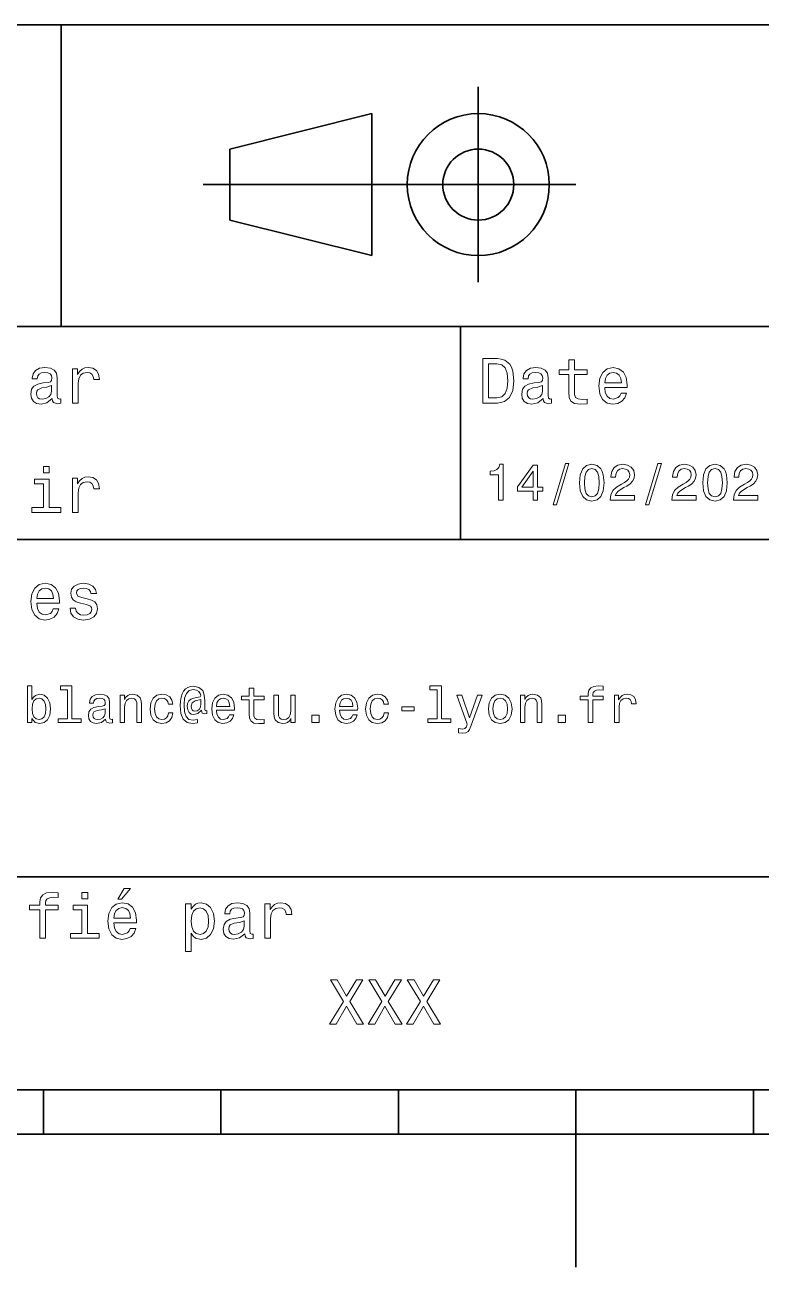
# Model space of a CAD drawing. Extents: x 0 to 297, y 0 to 210.
# Drawn here: x 117.5 to 158.9, y 0 to 70 of the extents above; entities that cross this region are included whole.
import ezdxf

# ---------------------------------------------------------------- set-up
doc = ezdxf.new("R2010")
doc.units = 0

msp = doc.modelspace()

# ---------------------------------------------------------------- linework, layer by layer
at = {"color": 7, "lineweight": 35}
for p, q in [((97, 70), (287, 70)), ((127.5, 61), (148.5, 61)), ((97, 53), (162, 53)), ((97, 41), (162, 41)), ((97, 22), (162, 22)), ((10, 10), (287, 10)), ((97, 10), (287, 10)), ((98.5, 7.5), (198.5, 7.5))]:
    msp.add_line(p, q, dxfattribs=at)
at = {"color": 7, "lineweight": 35, "ltscale": 0.425}
msp.add_line((119.5, 53), (119.5, 70), dxfattribs=at)
at = {"color": 7, "lineweight": 35, "ltscale": 0.275}
msp.add_line((143, 55.5), (143, 66.5), dxfattribs=at)
at = {"color": 7, "lineweight": 35, "ltscale": 0.206155}
for p, q in [((129, 63), (137, 65)), ((137, 57), (129, 59))]:
    msp.add_line(p, q, dxfattribs=at)
at = {"color": 7, "lineweight": 35, "ltscale": 0.2}
msp.add_line((137, 65), (137, 57), dxfattribs=at)
at = {"color": 7, "lineweight": 35, "ltscale": 0.1}
msp.add_line((129, 59), (129, 63), dxfattribs=at)
at = {"color": 7, "lineweight": 35, "ltscale": 0.3}
msp.add_line((142, 41), (142, 53), dxfattribs=at)
at = {"color": 7, "lineweight": 35, "ltscale": 0.0625}
for p, q in [((118.5, 10), (118.5, 7.5)), ((128.5, 10), (128.5, 7.5)), ((138.5, 10), (138.5, 7.5)), ((158.5, 10), (158.5, 7.5))]:
    msp.add_line(p, q, dxfattribs=at)
at = {"color": 7, "lineweight": 35, "ltscale": 0.25}
msp.add_line((148.5, 10), (148.5, 0), dxfattribs=at)
at = {"color": 7, "lineweight": 13}
for points in [[(144.080688, 51.190563), (143.248566, 51.190563), (143.248566, 48.690563), (144.080688, 48.690563), (144.473343, 48.769814), (144.765137, 49.011169), (144.945251, 49.40382), (145.010086, 49.940563), (144.952454, 50.488113), (144.880402, 50.70425), (144.779541, 50.877163), (144.487747, 51.111313), (144.296829, 51.168949)], [(148.100861, 50.289986), (148.100861, 49.320965), (148.122482, 49.007565), (148.223343, 48.791428), (148.425079, 48.665348), (148.767288, 48.62212), (149.141937, 48.640129), (149.141937, 48.913906), (148.868149, 48.892292), (148.619598, 48.921112), (148.486313, 49.011169), (148.42868, 49.162464), (148.417862, 49.375), (148.417862, 50.289986), (149.141937, 50.289986), (149.141937, 50.560158), (148.417862, 50.560158), (148.417862, 51.125721), (148.100861, 51.125721), (148.100861, 50.560158), (147.553314, 50.560158), (147.553314, 50.289986)], [(119.005043, 48.942726), (119.005043, 48.931919), (119.023056, 48.809441), (119.077087, 48.722984), (119.304031, 48.654541), (119.480545, 48.683357), (119.480545, 48.928314), (119.4049, 48.917507), (119.304031, 48.96434), (119.286026, 49.108429), (119.286026, 50.109871), (119.242798, 50.365635), (119.116714, 50.54575), (118.896973, 50.65382), (118.587173, 50.693443), (118.284584, 50.650219), (118.061241, 50.52774), (117.920746, 50.336815), (117.873917, 50.084656), (117.873917, 50.063042), (118.158501, 50.063042), (118.183716, 50.21434), (118.26297, 50.322407), (118.392654, 50.387249), (118.57637, 50.412464), (118.752884, 50.394455), (118.878967, 50.34042), (118.954613, 50.246758), (118.979828, 50.117077), (118.965416, 49.965778), (118.907784, 49.890129), (118.763687, 49.854107), (118.493515, 49.825291), (118.183716, 49.760448), (117.963974, 49.645176), (117.834297, 49.465057), (117.79467, 49.19849), (117.830688, 48.960735), (117.942368, 48.784222), (118.122482, 48.67255), (118.37104, 48.632927), (118.706055, 48.708576)], [(120.143372, 48.690563), (120.460373, 48.690563), (120.460373, 49.796471), (120.492798, 50.063042), (120.590057, 50.253963), (120.748558, 50.369236), (120.961098, 50.408863), (121.119598, 50.383648), (121.238472, 50.3116), (121.310516, 50.189121), (121.335739, 50.023415), (121.656342, 50.023415), (121.613113, 50.315205), (121.49424, 50.524136), (121.296112, 50.650219), (121.02594, 50.693443), (120.842224, 50.664627), (120.683716, 50.592579), (120.543228, 50.4701), (120.431557, 50.304398), (120.431557, 50.625), (120.143372, 50.625)], [(144.055481, 50.891571), (144.329254, 50.837536), (144.516571, 50.671829), (144.628235, 50.376442), (144.664261, 49.940563), (144.624634, 49.519093), (144.51297, 49.223705), (144.322052, 49.047192), (144.055481, 48.989555), (143.583572, 48.989555), (143.583572, 50.891571)], [(146.656342, 48.942726), (146.656342, 48.931919), (146.674347, 48.809441), (146.728394, 48.722984), (146.955338, 48.654541), (147.131851, 48.683357), (147.131851, 48.928314), (147.056198, 48.917507), (146.955338, 48.96434), (146.937317, 49.108429), (146.937317, 50.109871), (146.894089, 50.365635), (146.768005, 50.54575), (146.548264, 50.65382), (146.23848, 50.693443), (145.935883, 50.650219), (145.71254, 50.52774), (145.572052, 50.336815), (145.525223, 50.084656), (145.525223, 50.063042), (145.809799, 50.063042), (145.835022, 50.21434), (145.914261, 50.322407), (146.043945, 50.387249), (146.227661, 50.412464), (146.404175, 50.394455), (146.530258, 50.34042), (146.605911, 50.246758), (146.631119, 50.117077), (146.616714, 49.965778), (146.559082, 49.890129), (146.414978, 49.854107), (146.144806, 49.825291), (145.835022, 49.760448), (145.61528, 49.645176), (145.485596, 49.465057), (145.445969, 49.19849), (145.481995, 48.960735), (145.593658, 48.784222), (145.773773, 48.67255), (146.022339, 48.632927), (146.357346, 48.708576)], [(150.121765, 49.565922), (151.389771, 49.565922), (151.393372, 49.713619), (151.335739, 50.127884), (151.177231, 50.437683), (150.925079, 50.625), (150.590057, 50.693443), (150.262253, 50.621399), (150.010086, 50.41967), (149.847977, 50.091862), (149.790344, 49.659584), (149.844376, 49.216499), (150.006485, 48.892292), (150.255051, 48.690563), (150.579254, 48.62212), (150.860229, 48.668949), (151.090775, 48.791428), (151.260086, 48.98595), (151.357346, 49.245319), (151.043945, 49.245319), (150.979111, 49.101227), (150.885452, 48.993156), (150.618881, 48.9067), (150.413544, 48.946327), (150.258652, 49.072407), (150.157776, 49.27774), (150.121765, 49.555115)], [(150.121765, 49.832493), (150.161377, 50.081055), (150.258652, 50.264771), (150.406342, 50.376442), (150.600861, 50.416069), (150.791794, 50.376442), (150.939484, 50.264771), (151.029541, 50.081055), (151.061966, 49.832493)], [(118.969025, 49.367798), (118.925797, 49.180477), (118.810516, 49.036385), (118.637611, 48.942726), (118.425072, 48.910305), (118.288185, 48.928314), (118.190926, 48.98595), (118.129684, 49.086815), (118.111671, 49.227306), (118.126083, 49.353386), (118.183716, 49.443443), (118.414268, 49.544312), (118.706055, 49.587536), (118.969025, 49.673992)], [(146.620316, 49.367798), (146.577087, 49.180477), (146.461823, 49.036385), (146.28891, 48.942726), (146.07637, 48.910305), (145.939484, 48.928314), (145.842224, 48.98595), (145.780975, 49.086815), (145.76297, 49.227306), (145.777374, 49.353386), (145.835022, 49.443443), (146.065567, 49.544312), (146.357346, 49.587536), (146.620316, 49.673992)], [(118.835739, 45.117435), (118.500717, 45.117435), (118.500717, 44.757202), (118.835739, 44.757202)], [(144.14122, 43.224785), (144.403458, 43.224785), (144.403458, 45.239193), (144.207504, 45.239193), (144.155624, 45.0634), (144.05188, 44.945248), (143.893372, 44.876083), (143.674362, 44.853027), (143.674362, 44.648415), (144.14122, 44.648415)], [(146.086456, 43.224785), (146.345825, 43.224785), (146.345825, 43.720463), (146.631134, 43.720463), (146.631134, 43.951008), (146.345825, 43.951008), (146.345825, 45.181557), (146.083572, 45.181557), (145.207504, 43.974064), (145.207504, 43.720463), (146.086456, 43.720463)], [(145.44957, 43.951008), (146.086456, 44.847263), (146.086456, 43.951008)], [(147.213257, 42.956772), (147.412109, 42.956772), (148.109512, 45.279541), (147.907791, 45.279541)], [(148.703171, 44.201729), (148.746399, 43.749279), (148.881851, 43.426514), (149.097992, 43.230549), (149.397705, 43.167149), (149.694534, 43.230549), (149.910675, 43.426514), (150.043228, 43.749279), (150.08934, 44.201729), (150.043228, 44.651299), (149.98848, 44.829971), (149.910675, 44.976948), (149.694534, 45.172913), (149.397705, 45.239193), (149.097992, 45.172913), (148.881851, 44.974064), (148.746399, 44.651299)], [(148.979828, 44.201729), (149.002884, 44.550434), (149.074936, 44.801155), (149.20462, 44.948128), (149.397705, 45), (149.587906, 44.948128), (149.71759, 44.801155), (149.789627, 44.550434), (149.812683, 44.201729), (149.789627, 43.850143), (149.71759, 43.599426), (149.587906, 43.45245), (149.397705, 43.403458), (149.20462, 43.45245), (149.074936, 43.599426), (149.002884, 43.850143)], [(150.429398, 43.224785), (151.804047, 43.224785), (151.804047, 43.472622), (150.71759, 43.472622), (150.778107, 43.60807), (150.881851, 43.720463), (151.201736, 43.925072), (151.371765, 44.011528), (151.561966, 44.135448), (151.697418, 44.279541), (151.775223, 44.44957), (151.804047, 44.642651), (151.755051, 44.884727), (151.619598, 45.074928), (151.412109, 45.195965), (151.144104, 45.239193), (150.867447, 45.190201), (150.657059, 45.054756), (150.521622, 44.838619), (150.47551, 44.553314), (150.47551, 44.51297), (150.737762, 44.51297), (150.737762, 44.536022), (150.763687, 44.731991), (150.841507, 44.876083), (150.965424, 44.9683), (151.129684, 45), (151.296829, 44.971184), (151.420746, 44.899136), (151.50145, 44.786743), (151.530258, 44.645535), (151.510086, 44.51297), (151.455338, 44.400578), (151.363113, 44.302593), (151.236313, 44.216141), (151.066284, 44.12392), (150.783859, 43.945248), (150.585022, 43.755043), (150.466858, 43.524498), (150.429398, 43.233429)], [(152.417877, 42.956772), (152.616714, 42.956772), (153.314133, 45.279541), (153.112396, 45.279541)], [(153.899139, 43.224785), (155.273773, 43.224785), (155.273773, 43.472622), (154.187317, 43.472622), (154.247849, 43.60807), (154.351593, 43.720463), (154.671478, 43.925072), (154.841507, 44.011528), (155.031708, 44.135448), (155.167145, 44.279541), (155.244965, 44.44957), (155.273773, 44.642651), (155.224792, 44.884727), (155.08934, 45.074928), (154.881851, 45.195965), (154.613831, 45.239193), (154.337173, 45.190201), (154.126801, 45.054756), (153.991364, 44.838619), (153.945251, 44.553314), (153.945251, 44.51297), (154.207504, 44.51297), (154.207504, 44.536022), (154.233429, 44.731991), (154.311249, 44.876083), (154.435165, 44.9683), (154.599426, 45), (154.766571, 44.971184), (154.890488, 44.899136), (154.971191, 44.786743), (155, 44.645535), (154.979828, 44.51297), (154.925079, 44.400578), (154.832855, 44.302593), (154.706055, 44.216141), (154.536026, 44.12392), (154.253601, 43.945248), (154.054764, 43.755043), (153.9366, 43.524498), (153.899139, 43.233429)], [(155.642654, 44.201729), (155.685883, 43.749279), (155.821335, 43.426514), (156.037476, 43.230549), (156.337173, 43.167149), (156.634003, 43.230549), (156.850143, 43.426514), (156.982712, 43.749279), (157.028824, 44.201729), (156.982712, 44.651299), (156.927963, 44.829971), (156.850143, 44.976948), (156.634003, 45.172913), (156.337173, 45.239193), (156.037476, 45.172913), (155.821335, 44.974064), (155.685883, 44.651299)], [(155.919312, 44.201729), (155.942368, 44.550434), (156.01442, 44.801155), (156.144104, 44.948128), (156.337173, 45), (156.527374, 44.948128), (156.657059, 44.801155), (156.729111, 44.550434), (156.752167, 44.201729), (156.729111, 43.850143), (156.657059, 43.599426), (156.527374, 43.45245), (156.337173, 43.403458), (156.144104, 43.45245), (156.01442, 43.599426), (155.942368, 43.850143)], [(157.368881, 43.224785), (158.743515, 43.224785), (158.743515, 43.472622), (157.657059, 43.472622), (157.71759, 43.60807), (157.821335, 43.720463), (158.14122, 43.925072), (158.311249, 44.011528), (158.50145, 44.135448), (158.636887, 44.279541), (158.714706, 44.44957), (158.743515, 44.642651), (158.694534, 44.884727), (158.559082, 45.074928), (158.351593, 45.195965), (158.083572, 45.239193), (157.806915, 45.190201), (157.596542, 45.054756), (157.461105, 44.838619), (157.414993, 44.553314), (157.414993, 44.51297), (157.677231, 44.51297), (157.677231, 44.536022), (157.703171, 44.731991), (157.780991, 44.876083), (157.904907, 44.9683), (158.069168, 45), (158.236313, 44.971184), (158.360229, 44.899136), (158.440918, 44.786743), (158.469742, 44.645535), (158.44957, 44.51297), (158.394821, 44.400578), (158.302597, 44.302593), (158.175797, 44.216141), (158.005768, 44.12392), (157.723343, 43.945248), (157.524506, 43.755043), (157.406342, 43.524498), (157.368881, 43.233429)], [(118.824928, 42.79755), (118.824928, 44.400574), (118.010803, 44.400574), (118.010803, 44.130402), (118.507927, 44.130402), (118.507927, 42.79755), (117.859512, 42.79755), (117.859512, 42.530979), (119.480545, 42.530979), (119.480545, 42.79755)], [(120.143372, 42.530979), (120.460373, 42.530979), (120.460373, 43.636887), (120.492798, 43.903458), (120.590057, 44.094379), (120.748558, 44.209652), (120.961098, 44.249279), (121.119598, 44.224064), (121.238472, 44.152016), (121.310516, 44.029537), (121.335739, 43.863831), (121.656342, 43.863831), (121.613113, 44.155621), (121.49424, 44.364552), (121.296112, 44.490635), (121.02594, 44.533859), (120.842224, 44.505043), (120.683716, 44.432995), (120.543228, 44.310516), (120.431557, 44.144814), (120.431557, 44.465416), (120.143372, 44.465416)], [(118.133286, 37.406338), (119.401299, 37.406338), (119.4049, 37.554035), (119.34726, 37.9683), (119.188766, 38.278099), (118.9366, 38.465416), (118.601585, 38.533859), (118.273773, 38.461815), (118.021614, 38.260086), (117.859512, 37.932278), (117.801872, 37.5), (117.855911, 37.056915), (118.018013, 36.732708), (118.266571, 36.530979), (118.590775, 36.462536), (118.871758, 36.509365), (119.10231, 36.631844), (119.271614, 36.826366), (119.368881, 37.085735), (119.055481, 37.085735), (118.990631, 36.941643), (118.896973, 36.833572), (118.630402, 36.747116), (118.425072, 36.786743), (118.270172, 36.912823), (118.169312, 37.118156), (118.133286, 37.395531)], [(120.971901, 37.658501), (120.66571, 37.730545), (120.438766, 37.8134), (120.363113, 37.982708), (120.384727, 38.101585), (120.460373, 38.188038), (120.582855, 38.242073), (120.759369, 38.263687), (120.92868, 38.242073), (121.061966, 38.177231), (121.148415, 38.079971), (121.184441, 37.950287), (121.49424, 37.950287), (121.49424, 37.957493), (121.440201, 38.191643), (121.292511, 38.375359), (121.061966, 38.490635), (120.759369, 38.533859), (120.453171, 38.490635), (120.229828, 38.371758), (120.08934, 38.195244), (120.046112, 37.971901), (120.078529, 37.755764), (120.179398, 37.604465), (120.3451, 37.496399), (120.586456, 37.42075), (120.939484, 37.334293), (121.155624, 37.244236), (121.213257, 37.172188), (121.234871, 37.064121), (121.202454, 36.930836), (121.115997, 36.829971), (120.97551, 36.765129), (120.788185, 36.743515), (120.590057, 36.765129), (120.445969, 36.840778), (120.348709, 36.963257), (120.309082, 37.132565), (120.002884, 37.132565), (120.053314, 36.844379), (120.201012, 36.635445), (120.435158, 36.509365), (120.759369, 36.462536), (121.097984, 36.509365), (121.346542, 36.635445), (121.497841, 36.837173), (121.551872, 37.100143), (121.512253, 37.327087), (121.400574, 37.481987), (121.216858, 37.582851)], [(118.133286, 37.672909), (118.172913, 37.921471), (118.270172, 38.105186), (118.41787, 38.216858), (118.612396, 38.256485), (118.803314, 38.216858), (118.951012, 38.105186), (119.041069, 37.921471), (119.073486, 37.672909)], [(117.858788, 30.919308), (118.046112, 30.697405), (118.302589, 30.62536), (118.544662, 30.680115), (118.737747, 30.844379), (118.858788, 31.106628), (118.9049, 31.45533), (118.858788, 31.804033), (118.734871, 32.0634), (118.544662, 32.224785), (118.302589, 32.282421), (118.048988, 32.207493), (117.945244, 32.115273), (117.858788, 31.991354), (117.858788, 32.749279), (117.605186, 32.749279), (117.605186, 30.680115), (117.858788, 30.680115)], [(119.858788, 32.536022), (119.858788, 30.893372), (119.337173, 30.893372), (119.337173, 30.680115), (120.631119, 30.680115), (120.631119, 30.893372), (120.112389, 30.893372), (120.112389, 32.749279), (119.46109, 32.749279), (119.46109, 32.536022)], [(122.008644, 30.881844), (122.008644, 30.873198), (122.023056, 30.775215), (122.066284, 30.706051), (122.247841, 30.651297), (122.389046, 30.674351), (122.389046, 30.870316), (122.328529, 30.861671), (122.247841, 30.899136), (122.233429, 31.014408), (122.233429, 31.815561), (122.198845, 32.020172), (122.097984, 32.164265), (121.922188, 32.250721), (121.674347, 32.282421), (121.432274, 32.247837), (121.253601, 32.149857), (121.141212, 31.997118), (121.103745, 31.795389), (121.103745, 31.778097), (121.331413, 31.778097), (121.351585, 31.899136), (121.414986, 31.98559), (121.51873, 32.037464), (121.665703, 32.057636), (121.806915, 32.043228), (121.907776, 32), (121.9683, 31.925072), (121.988472, 31.821325), (121.976944, 31.700287), (121.930832, 31.639769), (121.815559, 31.61095), (121.599426, 31.587896), (121.351585, 31.536022), (121.175797, 31.443804), (121.072044, 31.299711), (121.040344, 31.086454), (121.069168, 30.896254), (121.158501, 30.755043), (121.302597, 30.665705), (121.501442, 30.634005), (121.769455, 30.694525)], [(122.824203, 30.680115), (123.077812, 30.680115), (123.077812, 31.573486), (123.103745, 31.778097), (123.187317, 31.927954), (123.317001, 32.020172), (123.489914, 32.054756), (123.628242, 32.025936), (123.714699, 31.948126), (123.757927, 31.818443), (123.772339, 31.645533), (123.772339, 30.680115), (124.02594, 30.680115), (124.02594, 31.697407), (124.014412, 31.902018), (123.96254, 32.072044), (123.792511, 32.227665), (123.527374, 32.282421), (123.380402, 32.262249), (123.256485, 32.207493), (123.149857, 32.115273), (123.066284, 31.991354), (123.066284, 32.227665), (122.824203, 32.227665)], [(125.54467, 31.714697), (125.795387, 31.714697), (125.743515, 31.945244), (125.619598, 32.126801), (125.426514, 32.239193), (125.175797, 32.282421), (124.899139, 32.224785), (124.688759, 32.0634), (124.556198, 31.801151), (124.510086, 31.449568), (124.553314, 31.100864), (124.682999, 30.841497), (124.887611, 30.680115), (125.167145, 30.62536), (125.414986, 30.668587), (125.60807, 30.789625), (125.740631, 30.979826), (125.798271, 31.233429), (125.556198, 31.233429), (125.51297, 31.072046), (125.432281, 30.951008), (125.317001, 30.87608), (125.175797, 30.853025), (125, 30.89049), (124.873199, 31.005764), (124.795387, 31.193083), (124.769455, 31.458212), (124.795387, 31.717579), (124.876083, 31.904898), (125.005768, 32.020172), (125.175797, 32.060516), (125.325653, 32.03458), (125.438042, 31.9683), (125.51297, 31.858789)], [(127.708939, 31.190201), (127.708939, 31.357347), (127.662827, 31.348703), (127.60807, 31.368876), (127.590782, 31.429394), (127.590782, 31.902018), (127.567726, 32.236309), (127.47551, 32.48415), (127.259369, 32.668587), (126.956772, 32.734871), (126.780983, 32.717579), (126.631126, 32.665707), (126.501442, 32.57925), (126.397697, 32.458214), (126.317001, 32.305473), (126.259369, 32.118156), (126.224785, 31.893372), (126.213257, 31.639769), (126.253601, 31.193083), (126.383286, 30.87608), (126.599426, 30.685879), (126.907784, 30.62536), (127.190201, 30.671469), (127.190201, 30.861671), (126.942368, 30.815561), (126.703171, 30.864553), (126.54467, 31.023054), (126.458214, 31.291065), (126.432281, 31.680115), (126.461098, 32.060516), (126.559082, 32.331413), (126.717583, 32.495678), (126.948128, 32.55043), (127.123917, 32.51873), (127.253601, 32.443802), (127.334297, 32.331413), (127.363113, 32.201729), (127.331413, 32.138329), (127.244957, 32.109509), (126.96254, 32.06628), (126.806915, 32.00288), (126.694527, 31.904898), (126.628242, 31.769451), (126.60807, 31.590778), (126.634003, 31.397694), (126.706055, 31.253601), (126.824211, 31.164265), (126.979828, 31.135447), (127.207497, 31.195965), (127.400574, 31.386166), (127.400574, 31.368876), (127.446686, 31.216137), (127.605186, 31.170029)], [(128.250717, 31.380404), (129.265137, 31.380404), (129.268005, 31.498558), (129.221909, 31.829971), (129.095108, 32.077808), (128.893372, 32.227665), (128.625366, 32.282421), (128.363113, 32.224785), (128.161377, 32.0634), (128.031708, 31.801151), (127.985596, 31.45533), (128.028824, 31.100864), (128.158508, 30.841497), (128.357346, 30.680115), (128.616714, 30.62536), (128.841507, 30.662825), (129.02594, 30.760807), (129.161377, 30.916426), (129.239197, 31.123919), (128.98848, 31.123919), (128.9366, 31.008644), (128.861679, 30.92219), (128.648422, 30.853025), (128.484146, 30.884726), (128.360229, 30.98559), (128.279541, 31.149855), (128.250717, 31.371758)], [(130.103745, 31.959654), (130.103745, 31.184437), (130.121033, 30.933718), (130.201736, 30.760807), (130.363113, 30.659943), (130.636887, 30.62536), (130.9366, 30.639769), (130.9366, 30.858789), (130.717575, 30.841497), (130.518738, 30.864553), (130.412109, 30.9366), (130.365997, 31.057636), (130.357346, 31.227665), (130.357346, 31.959654), (130.9366, 31.959654), (130.9366, 32.175793), (130.357346, 32.175793), (130.357346, 32.628242), (130.103745, 32.628242), (130.103745, 32.175793), (129.66571, 32.175793), (129.66571, 31.959654)], [(132.69165, 32.227665), (132.438049, 32.227665), (132.438049, 31.334293), (132.409225, 31.126801), (132.325653, 30.976944), (132.195969, 30.884726), (132.02594, 30.855907), (131.890488, 30.878962), (131.804031, 30.948126), (131.755051, 31.066282), (131.743515, 31.233429), (131.743515, 32.227665), (131.489914, 32.227665), (131.489914, 31.210375), (131.498566, 31.005764), (131.553314, 30.835733), (131.720459, 30.680115), (131.98848, 30.62536), (132.132568, 30.645533), (132.256485, 30.697405), (132.363113, 30.786743), (132.44957, 30.916426), (132.44957, 30.680115), (132.69165, 30.680115)], [(135.190201, 31.380404), (136.20462, 31.380404), (136.207489, 31.498558), (136.161392, 31.829971), (136.034592, 32.077808), (135.832855, 32.227665), (135.56485, 32.282421), (135.302597, 32.224785), (135.100861, 32.0634), (134.971191, 31.801151), (134.925079, 31.45533), (134.968307, 31.100864), (135.097992, 30.841497), (135.296829, 30.680115), (135.556198, 30.62536), (135.780975, 30.662825), (135.965424, 30.760807), (136.100861, 30.916426), (136.17868, 31.123919), (135.927963, 31.123919), (135.876083, 31.008644), (135.801147, 30.92219), (135.587906, 30.853025), (135.42363, 30.884726), (135.299713, 30.98559), (135.219025, 31.149855), (135.190201, 31.371758)], [(137.688766, 31.714697), (137.939484, 31.714697), (137.887604, 31.945244), (137.763702, 32.126801), (137.570618, 32.239193), (137.319885, 32.282421), (137.043228, 32.224785), (136.832855, 32.0634), (136.700287, 31.801151), (136.654175, 31.449568), (136.697418, 31.100864), (136.827087, 30.841497), (137.031708, 30.680115), (137.311249, 30.62536), (137.559082, 30.668587), (137.752167, 30.789625), (137.884735, 30.979826), (137.942368, 31.233429), (137.700287, 31.233429), (137.657074, 31.072046), (137.57637, 30.951008), (137.461105, 30.87608), (137.319885, 30.853025), (137.144104, 30.89049), (137.017303, 31.005764), (136.939484, 31.193083), (136.913544, 31.458212), (136.939484, 31.717579), (137.020172, 31.904898), (137.149857, 32.020172), (137.319885, 32.060516), (137.469742, 32.03458), (137.582138, 31.9683), (137.657074, 31.858789)], [(140.677246, 32.536022), (140.677246, 30.893372), (140.155624, 30.893372), (140.155624, 30.680115), (141.44957, 30.680115), (141.44957, 30.893372), (140.930847, 30.893372), (140.930847, 32.749279), (140.279541, 32.749279), (140.279541, 32.536022)], [(142.948135, 32.227665), (142.504333, 30.95389), (142.069168, 32.227665), (141.792511, 32.227665), (142.380402, 30.59366), (142.328537, 30.449568), (142.247849, 30.351585), (142.112396, 30.319883), (141.878967, 30.348703), (141.878967, 30.103746), (142.123932, 30.08069), (142.299713, 30.103746), (142.423645, 30.175793), (142.51297, 30.299711), (142.59079, 30.481268), (143.219025, 32.227665)], [(143.567734, 31.45245), (143.613831, 31.100864), (143.746399, 30.841497), (143.956787, 30.680115), (144.239197, 30.62536), (144.518738, 30.680115), (144.729111, 30.838615), (144.861679, 31.097982), (144.910675, 31.45245), (144.861679, 31.804033), (144.729111, 32.06628), (144.518738, 32.224785), (144.239197, 32.282421), (143.956787, 32.224785), (143.746399, 32.0634), (143.613831, 31.804033)], [(145.377533, 30.680115), (145.631134, 30.680115), (145.631134, 31.573486), (145.657074, 31.778097), (145.740646, 31.927954), (145.870331, 32.020172), (146.043243, 32.054756), (146.181564, 32.025936), (146.268021, 31.948126), (146.311249, 31.818443), (146.325653, 31.645533), (146.325653, 30.680115), (146.579254, 30.680115), (146.579254, 31.697407), (146.567734, 31.902018), (146.515854, 32.072044), (146.345825, 32.227665), (146.080704, 32.282421), (145.933731, 32.262249), (145.809814, 32.207493), (145.703186, 32.115273), (145.619598, 31.991354), (145.619598, 32.227665), (145.377533, 32.227665)], [(149.198853, 31.959654), (149.198853, 30.680115), (149.452454, 30.680115), (149.452454, 31.959654), (150.028824, 31.959654), (150.028824, 32.175793), (149.452454, 32.175793), (149.452454, 32.270893), (149.472626, 32.386166), (149.53891, 32.463978), (149.651306, 32.510086), (149.812683, 32.527378), (150.028824, 32.51585), (150.028824, 32.734871), (149.755051, 32.749279), (149.507217, 32.723343), (149.334305, 32.645531), (149.23056, 32.510086), (149.198853, 32.317001), (149.198853, 32.175793), (148.734879, 32.175793), (148.734879, 31.959654)], [(150.677246, 30.680115), (150.930847, 30.680115), (150.930847, 31.56484), (150.956787, 31.778097), (151.034592, 31.930836), (151.161392, 32.023056), (151.331421, 32.054756), (151.458221, 32.03458), (151.553314, 31.976944), (151.610962, 31.878962), (151.631134, 31.746397), (151.887619, 31.746397), (151.853027, 31.979826), (151.757935, 32.146973), (151.599426, 32.247837), (151.383301, 32.282421), (151.236328, 32.259365), (151.109528, 32.201729), (150.997131, 32.103745), (150.907791, 31.971182), (150.907791, 32.227665), (150.677246, 32.227665)], [(118.645531, 31.45533), (118.616714, 31.195965), (118.538902, 31.005764), (118.414986, 30.89049), (118.259369, 30.853025), (118.08934, 30.89049), (117.965416, 31.005764), (117.887604, 31.193083), (117.861671, 31.45533), (117.887604, 31.714697), (117.965416, 31.902018), (118.08934, 32.014408), (118.259369, 32.054756), (118.414986, 32.014408), (118.538902, 31.899136), (118.616714, 31.711815)], [(127.374641, 31.734869), (127.345825, 31.556196), (127.273773, 31.429394), (127.164268, 31.351585), (127.034584, 31.328529), (126.945244, 31.342939), (126.881844, 31.394812), (126.841499, 31.481268), (126.829971, 31.602304), (126.878967, 31.801151), (127.046112, 31.904898), (127.374641, 31.98559)], [(128.250717, 31.593658), (128.282425, 31.792507), (128.360229, 31.93948), (128.478394, 32.028816), (128.634003, 32.060516), (128.786743, 32.028816), (128.904907, 31.93948), (128.976944, 31.792507), (129.002884, 31.593658)], [(135.190201, 31.593658), (135.221909, 31.792507), (135.299713, 31.93948), (135.417877, 32.028816), (135.573486, 32.060516), (135.726227, 32.028816), (135.844391, 31.93948), (135.916428, 31.792507), (135.942368, 31.593658)], [(138.685883, 31.340057), (139.383286, 31.340057), (139.383286, 31.567722), (138.685883, 31.567722)], [(143.827087, 31.45533), (143.853027, 31.714697), (143.933716, 31.902018), (144.063416, 32.017292), (144.239197, 32.057636), (144.412109, 32.017292), (144.541794, 31.904898), (144.622482, 31.714697), (144.651306, 31.45533), (144.622482, 31.193083), (144.541794, 31.002882), (144.412109, 30.887608), (144.239197, 30.850143), (144.063416, 30.887608), (143.933716, 31.002882), (143.853027, 31.193083)], [(121.979828, 31.221901), (121.945244, 31.072046), (121.853027, 30.956772), (121.714699, 30.881844), (121.54467, 30.855907), (121.435158, 30.870316), (121.357346, 30.916426), (121.308357, 30.997118), (121.293945, 31.10951), (121.305473, 31.210375), (121.351585, 31.282421), (121.536026, 31.363111), (121.769455, 31.397694), (121.979828, 31.466858)], [(133.631134, 30.680115), (134.028824, 30.680115), (134.028824, 31.10951), (133.631134, 31.10951)], [(147.510101, 30.680115), (147.907791, 30.680115), (147.907791, 31.10951), (147.510101, 31.10951)], [(118.295387, 20.130404), (118.295387, 18.530979), (118.612396, 18.530979), (118.612396, 20.130404), (119.332855, 20.130404), (119.332855, 20.400576), (118.612396, 20.400576), (118.612396, 20.519451), (118.637611, 20.663544), (118.720459, 20.760807), (118.860954, 20.818443), (119.062683, 20.840057), (119.332855, 20.825647), (119.332855, 21.099422), (118.990631, 21.117435), (118.680832, 21.085014), (118.464699, 20.987751), (118.335014, 20.818443), (118.295387, 20.577089), (118.295387, 20.400576), (117.715424, 20.400576), (117.715424, 20.130404)], [(121.004326, 21.117435), (120.669312, 21.117435), (120.669312, 20.757204), (121.004326, 20.757204)], [(122.690201, 20.728386), (122.90274, 20.728386), (123.403458, 21.340778), (123.05043, 21.340778)], [(120.993515, 18.79755), (120.993515, 20.400576), (120.179398, 20.400576), (120.179398, 20.130404), (120.676514, 20.130404), (120.676514, 18.79755), (120.028099, 18.79755), (120.028099, 18.530979), (121.649139, 18.530979), (121.649139, 18.79755)], [(122.470459, 19.40634), (123.73848, 19.40634), (123.742081, 19.554033), (123.684441, 19.9683), (123.52594, 20.278097), (123.273773, 20.465418), (122.938766, 20.533861), (122.610954, 20.461815), (122.358795, 20.260086), (122.196686, 19.932276), (122.139053, 19.5), (122.193085, 19.056915), (122.355194, 18.732708), (122.603745, 18.530979), (122.927956, 18.462536), (123.208939, 18.509365), (123.439484, 18.631844), (123.608795, 18.826368), (123.706055, 19.085733), (123.392654, 19.085733), (123.327812, 18.941643), (123.234154, 18.833572), (122.967583, 18.747118), (122.762253, 18.786743), (122.607353, 18.912823), (122.506485, 19.118155), (122.470459, 19.395533)], [(126.829254, 20.166426), (126.829254, 20.465418), (126.512253, 20.465418), (126.512253, 17.7817), (126.829254, 17.7817), (126.829254, 18.826368), (126.940926, 18.657061), (127.067009, 18.545389), (127.38401, 18.462536), (127.6866, 18.530979), (127.924355, 18.736311), (128.079254, 19.060518), (128.136887, 19.5), (128.079254, 19.935879), (127.924355, 20.260086), (127.6866, 20.461815), (127.38401, 20.533861), (127.211098, 20.512247), (127.0634, 20.443804), (126.937325, 20.328529)], [(129.847992, 18.78314), (129.847992, 18.772333), (129.865997, 18.649855), (129.920029, 18.5634), (130.146973, 18.494957), (130.323486, 18.523775), (130.323486, 18.768732), (130.247849, 18.757925), (130.146973, 18.804754), (130.128967, 18.948847), (130.128967, 19.950287), (130.085739, 20.206051), (129.959656, 20.386166), (129.739914, 20.494236), (129.430115, 20.533861), (129.127533, 20.490633), (128.904175, 20.368155), (128.763687, 20.177233), (128.716858, 19.925072), (128.716858, 19.903458), (129.00145, 19.903458), (129.026657, 20.054754), (129.105911, 20.162823), (129.235596, 20.227665), (129.419312, 20.252882), (129.595825, 20.234869), (129.721909, 20.180836), (129.797562, 20.087175), (129.822769, 19.957493), (129.808365, 19.806194), (129.750732, 19.730547), (129.606628, 19.694523), (129.336456, 19.665705), (129.026657, 19.600864), (128.806915, 19.48559), (128.677246, 19.305475), (128.637619, 19.038904), (128.67363, 18.801151), (128.785309, 18.62464), (128.965424, 18.512968), (129.213989, 18.473343), (129.548996, 18.54899)], [(130.986313, 18.530979), (131.303314, 18.530979), (131.303314, 19.636887), (131.335739, 19.903458), (131.432999, 20.094379), (131.591507, 20.209654), (131.804047, 20.249279), (131.96254, 20.224062), (132.081421, 20.152016), (132.153473, 20.029537), (132.17868, 19.863832), (132.499283, 19.863832), (132.456055, 20.155619), (132.337189, 20.364553), (132.139053, 20.490633), (131.868881, 20.533861), (131.685165, 20.505043), (131.526657, 20.432997), (131.386169, 20.310518), (131.274506, 20.144812), (131.274506, 20.465418), (130.986313, 20.465418)], [(122.470459, 19.672911), (122.510086, 19.921469), (122.607353, 20.105186), (122.755043, 20.216858), (122.94957, 20.256483), (123.140488, 20.216858), (123.288185, 20.105186), (123.378242, 19.921469), (123.410667, 19.672911)], [(127.329971, 18.747118), (127.117439, 18.793947), (126.96254, 18.93804), (126.86528, 19.17219), (126.832855, 19.5), (126.86528, 19.824207), (126.96254, 20.058357), (127.117439, 20.198847), (127.329971, 20.249279), (127.524498, 20.198847), (127.679398, 20.054754), (127.776657, 19.820604), (127.812683, 19.5), (127.776657, 19.175793), (127.679398, 18.93804), (127.524498, 18.793947)], [(129.811966, 19.208212), (129.768738, 19.020893), (129.653458, 18.876801), (129.48056, 18.78314), (129.268021, 18.750719), (129.131134, 18.768732), (129.033875, 18.826368), (128.972626, 18.927233), (128.95462, 19.067722), (128.969025, 19.193804), (129.026657, 19.283861), (129.257202, 19.384726), (129.548996, 19.427954), (129.811966, 19.514408)], [(134.623917, 13.690562), (135.002151, 13.690562), (135.574921, 14.70281), (136.158493, 13.690562), (136.540344, 13.690562), (135.758636, 14.976585), (136.500717, 16.194164), (136.136887, 16.194164), (135.585724, 15.268372), (135.04538, 16.194164), (134.667145, 16.194164), (135.405609, 14.972983)], [(136.792496, 13.690562), (137.170746, 13.690562), (137.743515, 14.70281), (138.327087, 13.690562), (138.708923, 13.690562), (137.927231, 14.976585), (138.669312, 16.194164), (138.305466, 16.194164), (137.754318, 15.268372), (137.213974, 16.194164), (136.835724, 16.194164), (137.574203, 14.972983)], [(138.96109, 13.690562), (139.33934, 13.690562), (139.912094, 14.70281), (140.495667, 13.690562), (140.877518, 13.690562), (140.09581, 14.976585), (140.837891, 16.194164), (140.47406, 16.194164), (139.922913, 15.268372), (139.382568, 16.194164), (139.004318, 16.194164), (139.742798, 14.972983)]]:
    msp.add_lwpolyline(points, close=True, dxfattribs=at)
at = {"color": 7, "lineweight": 35}
for radius in [4, 2]:
    msp.add_circle((143, 61), radius, dxfattribs=at)

doc.saveas('drawing.dxf')
